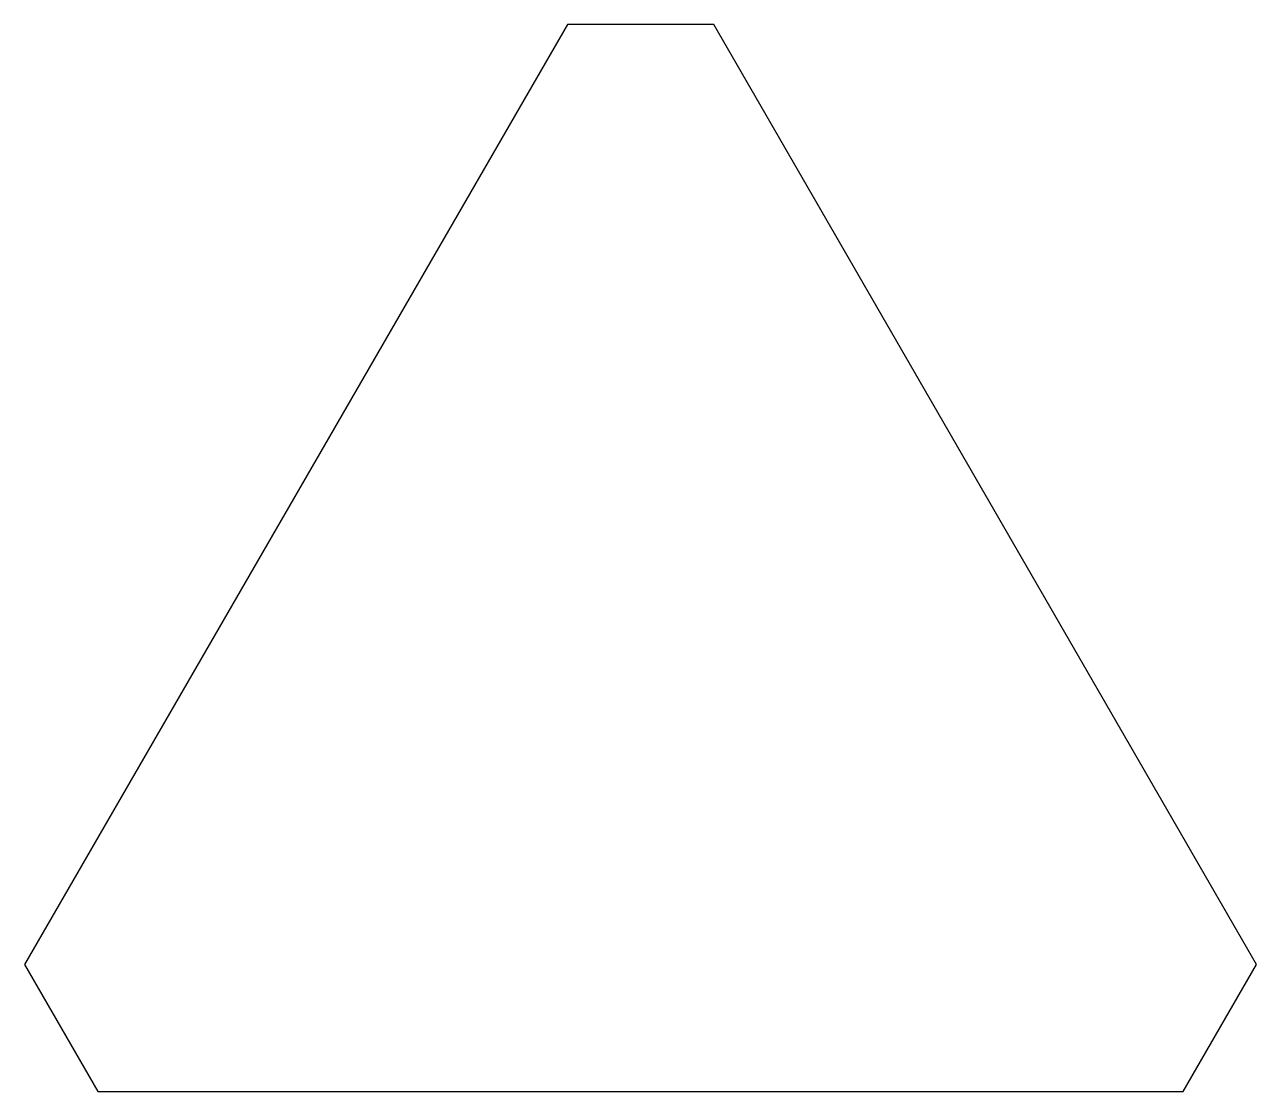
# Model space of a CAD drawing. Header units: millimetres. Extents: x 55 to 195, y 37 to 159.
import ezdxf

# ---------------------------------------------------------------- set-up
doc = ezdxf.new("R2010")
doc.units = ezdxf.units.MM
doc.layers.get('0').update_dxf_attribs({"linetype": 'CONTINUOUS'})

msp = doc.modelspace()

# ---------------------------------------------------------------- linework, layer by layer
msp.add_lwpolyline([(63.17, 37.27), (186.83, 37.27), (195.17, 51.71), (133.34, 158.8), (116.67, 158.8), (54.83, 51.71)], close=True)

doc.saveas('drawing.dxf')
